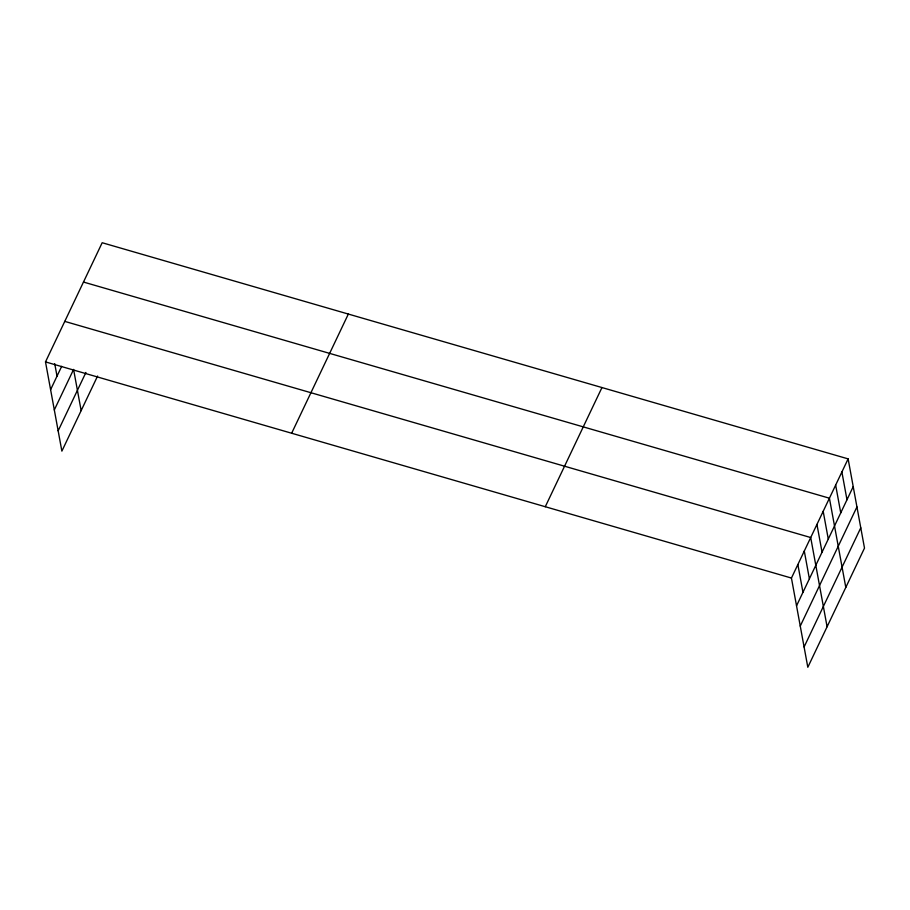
<?xml version="1.0" encoding="UTF-8"?>
<svg xmlns="http://www.w3.org/2000/svg" width="910" height="910" viewBox="0 0 910 910"><rect width="100%" height="100%" fill="white"/><g stroke="black" fill="none" stroke-linecap="round" stroke-linejoin="round"><path stroke-width="1.36" d="M97.586 376.046L61.88 451.121L45.5 361.907L102.182 242.731L848.12 458.879L864.5 548.093L807.818 667.269L791.438 578.055L848.12 458.879M50.596 389.662L61.687 366.332M54.316 409.944L73.585 369.426L81.149 410.603M58.149 430.839L85.927 372.44M291.655 433.228L348.348 314.052M545.283 506.722L601.965 387.546M796.534 605.821L853.216 486.645M800.254 626.091L856.947 506.915M804.087 646.987L860.78 527.811M83.481 282.055L829.419 498.202L845.799 587.428M64.769 321.389L810.708 537.537L827.088 626.751M45.5 361.907L791.438 578.055M841.886 471.983L846.982 499.749M835.653 485.098L840.749 512.865M823.186 511.318L828.282 539.073M816.952 524.422L822.048 552.188M804.292 551.039L809.388 578.805M797.865 564.553L802.961 592.308M54.725 363.67L57.023 376.16"/></g></svg>
